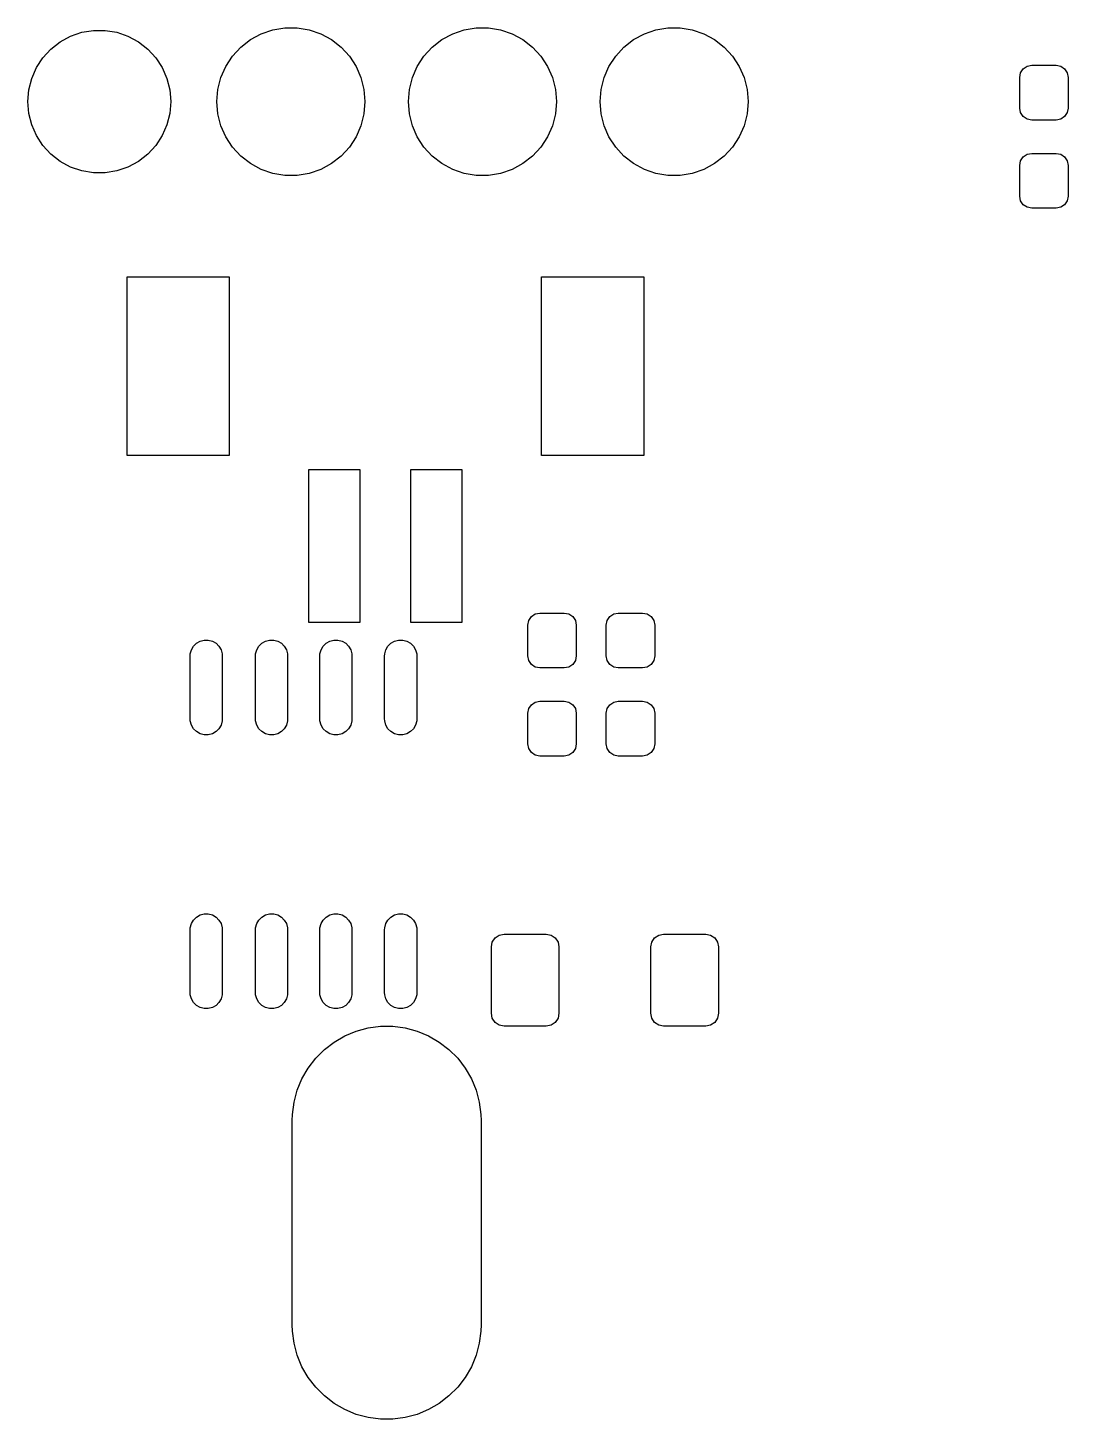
# Model space of a CAD drawing. Extents: x 281 to 540, y -238 to -79.
# Drawn here: x 308.2 to 328.58, y -134.36 to -107.11 of the extents above; entities that cross this region are included whole.
import ezdxf

# ---------------------------------------------------------------- set-up
doc = ezdxf.new("R2010")
doc.units = 0
doc.layers.add('BLACK', color=7, linetype='CONTINUOUS')

msp = doc.modelspace()

# ---------------------------------------------------------------- linework, layer by layer
at = {"layer": 'BLACK', "linetype": 'CONTINUOUS'}
for p, q in [((308.839273, -107.387967), (309.042626, -107.277917)), ((309.042626, -107.277917), (309.26132, -107.20284)), ((309.26132, -107.20284), (309.489389, -107.164782)), ((309.489389, -107.164782), (309.720611, -107.164782)), ((309.720611, -107.164782), (309.94868, -107.20284)), ((309.94868, -107.20284), (310.167374, -107.277917)), ((310.167374, -107.277917), (310.370727, -107.387967)), ((312.566925, -107.346109), (312.777542, -107.232129)), ((312.777542, -107.232129), (313.004046, -107.15437)), ((313.004046, -107.15437), (313.24026, -107.114952)), ((313.24026, -107.114952), (313.47974, -107.114952)), ((313.47974, -107.114952), (313.715954, -107.15437)), ((313.715954, -107.15437), (313.942458, -107.232129)), ((313.942458, -107.232129), (314.153075, -107.346109)), ((316.316925, -107.346109), (316.527542, -107.232129)), ((316.527542, -107.232129), (316.754046, -107.15437)), ((316.754046, -107.15437), (316.99026, -107.114952)), ((316.99026, -107.114952), (317.22974, -107.114952)), ((317.22974, -107.114952), (317.465954, -107.15437)), ((317.465954, -107.15437), (317.692458, -107.232129)), ((317.692458, -107.232129), (317.903075, -107.346109)), ((320.071925, -107.346109), (320.282542, -107.232129)), ((320.282542, -107.232129), (320.509046, -107.15437)), ((320.509046, -107.15437), (320.74526, -107.114952)), ((320.74526, -107.114952), (320.98474, -107.114952)), ((320.98474, -107.114952), (321.220954, -107.15437)), ((321.220954, -107.15437), (321.447458, -107.232129)), ((321.447458, -107.232129), (321.658075, -107.346109)), ((308.500203, -107.700102), (308.656806, -107.529987)), ((308.656806, -107.529987), (308.839273, -107.387967)), ((310.370727, -107.387967), (310.553194, -107.529987)), ((310.553194, -107.529987), (310.709797, -107.700102)), ((312.215746, -107.669392), (312.377942, -107.4932)), ((312.377942, -107.4932), (312.566925, -107.346109)), ((314.153075, -107.346109), (314.342058, -107.4932)), ((314.342058, -107.4932), (314.504254, -107.669392)), ((315.965746, -107.669392), (316.127942, -107.4932)), ((316.127942, -107.4932), (316.316925, -107.346109)), ((317.903075, -107.346109), (318.092058, -107.4932)), ((318.092058, -107.4932), (318.254254, -107.669392)), ((319.720746, -107.669392), (319.882942, -107.4932)), ((319.882942, -107.4932), (320.071925, -107.346109)), ((321.658075, -107.346109), (321.847058, -107.4932)), ((321.847058, -107.4932), (322.009254, -107.669392)), ((308.373737, -107.893674), (308.500203, -107.700102)), ((310.709797, -107.700102), (310.836263, -107.893674)), ((311.988565, -108.089186), (312.084763, -107.869876)), ((312.084763, -107.869876), (312.215746, -107.669392)), ((314.504254, -107.669392), (314.635237, -107.869876)), ((314.635237, -107.869876), (314.731435, -108.089186)), ((315.738565, -108.089186), (315.834763, -107.869876)), ((315.834763, -107.869876), (315.965746, -107.669392)), ((318.254254, -107.669392), (318.385237, -107.869876)), ((318.385237, -107.869876), (318.481435, -108.089186)), ((319.493565, -108.089186), (319.589763, -107.869876)), ((319.589763, -107.869876), (319.720746, -107.669392)), ((322.009254, -107.669392), (322.140237, -107.869876)), ((322.140237, -107.869876), (322.236435, -108.089186)), ((327.704562, -107.917062), (327.781613, -107.865579)), ((327.781613, -107.865579), (327.8725, -107.8475)), ((327.8725, -107.8475), (328.3475, -107.8475)), ((328.3475, -107.8475), (328.438387, -107.865579)), ((328.438387, -107.865579), (328.515438, -107.917062)), ((308.224094, -108.329568), (308.280856, -108.105421)), ((308.280856, -108.105421), (308.373737, -107.893674)), ((310.836263, -107.893674), (310.929144, -108.105421)), ((310.929144, -108.105421), (310.985906, -108.329568)), ((311.929776, -108.321338), (311.988565, -108.089186)), ((314.731435, -108.089186), (314.790224, -108.321338)), ((315.679776, -108.321338), (315.738565, -108.089186)), ((318.481435, -108.089186), (318.540224, -108.321338)), ((319.434776, -108.321338), (319.493565, -108.089186)), ((322.236435, -108.089186), (322.295224, -108.321338)), ((327.635, -108.085), (327.653079, -107.994113)), ((327.635, -108.685), (327.635, -108.085)), ((327.653079, -107.994113), (327.704562, -107.917062)), ((328.515438, -107.917062), (328.566921, -107.994113)), ((328.566921, -107.994113), (328.585, -108.085)), ((328.585, -108.085), (328.585, -108.685)), ((308.205, -108.56), (308.224094, -108.329568)), ((310.985906, -108.329568), (311.005, -108.56)), ((311.91, -108.56), (311.929776, -108.321338)), ((314.790224, -108.321338), (314.81, -108.56)), ((315.66, -108.56), (315.679776, -108.321338)), ((318.540224, -108.321338), (318.56, -108.56)), ((319.415, -108.56), (319.434776, -108.321338)), ((322.295224, -108.321338), (322.315, -108.56)), ((308.224094, -108.790432), (308.205, -108.56)), ((311.005, -108.56), (310.985906, -108.790432)), ((311.929776, -108.798662), (311.91, -108.56)), ((314.81, -108.56), (314.790224, -108.798662)), ((315.679776, -108.798662), (315.66, -108.56)), ((318.56, -108.56), (318.540224, -108.798662)), ((319.434776, -108.798662), (319.415, -108.56)), ((322.315, -108.56), (322.295224, -108.798662)), ((327.653079, -108.775887), (327.635, -108.685)), ((328.585, -108.685), (328.566921, -108.775887)), ((308.280856, -109.014579), (308.224094, -108.790432)), ((310.985906, -108.790432), (310.929144, -109.014579)), ((311.988565, -109.030814), (311.929776, -108.798662)), ((314.790224, -108.798662), (314.731435, -109.030814)), ((315.738565, -109.030814), (315.679776, -108.798662)), ((318.540224, -108.798662), (318.481435, -109.030814)), ((319.493565, -109.030814), (319.434776, -108.798662)), ((322.295224, -108.798662), (322.236435, -109.030814)), ((327.704562, -108.852938), (327.653079, -108.775887)), ((327.781613, -108.904421), (327.704562, -108.852938)), ((327.8725, -108.9225), (327.781613, -108.904421)), ((328.3475, -108.9225), (327.8725, -108.9225)), ((328.438387, -108.904421), (328.3475, -108.9225)), ((328.515438, -108.852938), (328.438387, -108.904421)), ((328.566921, -108.775887), (328.515438, -108.852938)), ((308.373737, -109.226326), (308.280856, -109.014579)), ((308.500203, -109.419898), (308.373737, -109.226326)), ((310.836263, -109.226326), (310.709797, -109.419898)), ((310.929144, -109.014579), (310.836263, -109.226326)), ((312.084763, -109.250124), (311.988565, -109.030814)), ((314.731435, -109.030814), (314.635237, -109.250124)), ((315.834763, -109.250124), (315.738565, -109.030814)), ((318.481435, -109.030814), (318.385237, -109.250124)), ((319.589763, -109.250124), (319.493565, -109.030814)), ((322.236435, -109.030814), (322.140237, -109.250124)), ((308.656806, -109.590013), (308.500203, -109.419898)), ((310.709797, -109.419898), (310.553194, -109.590013)), ((312.215746, -109.450608), (312.084763, -109.250124)), ((312.377942, -109.6268), (312.215746, -109.450608)), ((314.504254, -109.450608), (314.342058, -109.6268)), ((314.635237, -109.250124), (314.504254, -109.450608)), ((315.965746, -109.450608), (315.834763, -109.250124)), ((316.127942, -109.6268), (315.965746, -109.450608)), ((318.254254, -109.450608), (318.092058, -109.6268)), ((318.385237, -109.250124), (318.254254, -109.450608)), ((319.720746, -109.450608), (319.589763, -109.250124)), ((319.882942, -109.6268), (319.720746, -109.450608)), ((322.009254, -109.450608), (321.847058, -109.6268)), ((322.140237, -109.250124), (322.009254, -109.450608)), ((308.839273, -109.732033), (308.656806, -109.590013)), ((309.042626, -109.842083), (308.839273, -109.732033)), ((310.370727, -109.732033), (310.167374, -109.842083)), ((310.553194, -109.590013), (310.370727, -109.732033)), ((312.566925, -109.773891), (312.377942, -109.6268)), ((312.777542, -109.887871), (312.566925, -109.773891)), ((314.153075, -109.773891), (313.942458, -109.887871)), ((314.342058, -109.6268), (314.153075, -109.773891)), ((316.316925, -109.773891), (316.127942, -109.6268)), ((316.527542, -109.887871), (316.316925, -109.773891)), ((317.903075, -109.773891), (317.692458, -109.887871)), ((318.092058, -109.6268), (317.903075, -109.773891)), ((320.071925, -109.773891), (319.882942, -109.6268)), ((320.282542, -109.887871), (320.071925, -109.773891)), ((321.658075, -109.773891), (321.447458, -109.887871)), ((321.847058, -109.6268), (321.658075, -109.773891)), ((327.635, -109.81), (327.653079, -109.719113)), ((327.653079, -109.719113), (327.704562, -109.642062)), ((327.704562, -109.642062), (327.781613, -109.590579)), ((327.781613, -109.590579), (327.8725, -109.5725)), ((327.8725, -109.5725), (328.3475, -109.5725)), ((328.3475, -109.5725), (328.438387, -109.590579)), ((328.438387, -109.590579), (328.515438, -109.642062)), ((328.515438, -109.642062), (328.566921, -109.719113)), ((328.566921, -109.719113), (328.585, -109.81)), ((309.26132, -109.91716), (309.042626, -109.842083)), ((309.489389, -109.955218), (309.26132, -109.91716)), ((309.720611, -109.955218), (309.489389, -109.955218)), ((309.94868, -109.91716), (309.720611, -109.955218)), ((310.167374, -109.842083), (309.94868, -109.91716)), ((313.004046, -109.96563), (312.777542, -109.887871)), ((313.24026, -110.005048), (313.004046, -109.96563)), ((313.47974, -110.005048), (313.24026, -110.005048)), ((313.715954, -109.96563), (313.47974, -110.005048)), ((313.942458, -109.887871), (313.715954, -109.96563)), ((316.754046, -109.96563), (316.527542, -109.887871)), ((316.99026, -110.005048), (316.754046, -109.96563)), ((317.22974, -110.005048), (316.99026, -110.005048)), ((317.465954, -109.96563), (317.22974, -110.005048)), ((317.692458, -109.887871), (317.465954, -109.96563)), ((320.509046, -109.96563), (320.282542, -109.887871)), ((320.74526, -110.005048), (320.509046, -109.96563)), ((320.98474, -110.005048), (320.74526, -110.005048)), ((321.220954, -109.96563), (320.98474, -110.005048)), ((321.447458, -109.887871), (321.220954, -109.96563)), ((327.635, -110.41), (327.635, -109.81)), ((328.585, -109.81), (328.585, -110.41)), ((327.653079, -110.500887), (327.635, -110.41)), ((327.704562, -110.577938), (327.653079, -110.500887)), ((327.781613, -110.629421), (327.704562, -110.577938)), ((328.515438, -110.577938), (328.438387, -110.629421)), ((328.566921, -110.500887), (328.515438, -110.577938)), ((328.585, -110.41), (328.566921, -110.500887)), ((327.8725, -110.6475), (327.781613, -110.629421)), ((328.3475, -110.6475), (327.8725, -110.6475)), ((328.438387, -110.629421), (328.3475, -110.6475)), ((310.15, -115.49), (310.15, -111.99)), ((310.15, -111.99), (312.15, -111.99)), ((312.15, -111.99), (312.15, -115.49)), ((318.27, -115.49), (318.27, -111.99)), ((318.27, -111.99), (320.27, -111.99)), ((320.27, -111.99), (320.27, -115.49)), ((312.15, -115.49), (310.15, -115.49)), ((320.27, -115.49), (318.27, -115.49)), ((313.71, -118.76), (313.71, -115.76)), ((313.71, -115.76), (314.71, -115.76)), ((314.71, -115.76), (314.71, -118.76)), ((315.71, -118.76), (315.71, -115.76)), ((315.71, -115.76), (316.71, -115.76)), ((316.71, -115.76), (316.71, -118.76)), ((314.71, -118.76), (313.71, -118.76)), ((316.71, -118.76), (315.71, -118.76)), ((318, -118.81), (318.018079, -118.719113)), ((318.018079, -118.719113), (318.069562, -118.642062)), ((318.069562, -118.642062), (318.146613, -118.590579)), ((318.146613, -118.590579), (318.2375, -118.5725)), ((318.2375, -118.5725), (318.7125, -118.5725)), ((318.7125, -118.5725), (318.803387, -118.590579)), ((318.803387, -118.590579), (318.880438, -118.642062)), ((318.880438, -118.642062), (318.931921, -118.719113)), ((318.931921, -118.719113), (318.95, -118.81)), ((319.535, -118.81), (319.553079, -118.719113)), ((319.553079, -118.719113), (319.604562, -118.642062)), ((319.604562, -118.642062), (319.681613, -118.590579)), ((319.681613, -118.590579), (319.7725, -118.5725)), ((319.7725, -118.5725), (320.2475, -118.5725)), ((320.2475, -118.5725), (320.338387, -118.590579)), ((320.338387, -118.590579), (320.415438, -118.642062)), ((320.415438, -118.642062), (320.466921, -118.719113)), ((320.466921, -118.719113), (320.485, -118.81)), ((318, -119.41), (318, -118.81)), ((318.95, -118.81), (318.95, -119.41)), ((319.535, -119.41), (319.535, -118.81)), ((320.485, -118.81), (320.485, -119.41)), ((311.387695, -119.373884), (311.408978, -119.294455)), ((311.408978, -119.294455), (311.450094, -119.22324)), ((311.450094, -119.22324), (311.50824, -119.165094)), ((311.50824, -119.165094), (311.579455, -119.123978)), ((311.579455, -119.123978), (311.658884, -119.102695)), ((311.658884, -119.102695), (311.741116, -119.102695)), ((311.741116, -119.102695), (311.820545, -119.123978)), ((311.820545, -119.123978), (311.89176, -119.165094)), ((311.89176, -119.165094), (311.949906, -119.22324)), ((311.949906, -119.22324), (311.991022, -119.294455)), ((311.991022, -119.294455), (312.012305, -119.373884)), ((312.667695, -119.373884), (312.688978, -119.294455)), ((312.688978, -119.294455), (312.730094, -119.22324)), ((312.730094, -119.22324), (312.78824, -119.165094)), ((312.78824, -119.165094), (312.859455, -119.123978)), ((312.859455, -119.123978), (312.938884, -119.102695)), ((312.938884, -119.102695), (313.021116, -119.102695)), ((313.021116, -119.102695), (313.100545, -119.123978)), ((313.100545, -119.123978), (313.17176, -119.165094)), ((313.17176, -119.165094), (313.229906, -119.22324)), ((313.229906, -119.22324), (313.271022, -119.294455)), ((313.271022, -119.294455), (313.292305, -119.373884)), ((313.927695, -119.373884), (313.948978, -119.294455)), ((313.948978, -119.294455), (313.990094, -119.22324)), ((313.990094, -119.22324), (314.04824, -119.165094)), ((314.04824, -119.165094), (314.119455, -119.123978)), ((314.119455, -119.123978), (314.198884, -119.102695)), ((314.198884, -119.102695), (314.281116, -119.102695)), ((314.281116, -119.102695), (314.360545, -119.123978)), ((314.360545, -119.123978), (314.43176, -119.165094)), ((314.43176, -119.165094), (314.489906, -119.22324)), ((314.489906, -119.22324), (314.531022, -119.294455)), ((314.531022, -119.294455), (314.552305, -119.373884)), ((315.197695, -119.373884), (315.218978, -119.294455)), ((315.218978, -119.294455), (315.260094, -119.22324)), ((315.260094, -119.22324), (315.31824, -119.165094)), ((315.31824, -119.165094), (315.389455, -119.123978)), ((315.389455, -119.123978), (315.468884, -119.102695)), ((315.468884, -119.102695), (315.551116, -119.102695)), ((315.551116, -119.102695), (315.630545, -119.123978)), ((315.630545, -119.123978), (315.70176, -119.165094)), ((315.70176, -119.165094), (315.759906, -119.22324)), ((315.759906, -119.22324), (315.801022, -119.294455)), ((315.801022, -119.294455), (315.822305, -119.373884)), ((311.385, -119.415), (311.387695, -119.373884)), ((311.385, -120.645), (311.385, -119.415)), ((312.012305, -119.373884), (312.015, -119.415)), ((312.015, -119.415), (312.015, -120.645)), ((312.665, -119.415), (312.667695, -119.373884)), ((312.665, -120.645), (312.665, -119.415)), ((313.292305, -119.373884), (313.295, -119.415)), ((313.295, -119.415), (313.295, -120.645)), ((313.925, -119.415), (313.927695, -119.373884)), ((313.925, -120.645), (313.925, -119.415)), ((314.552305, -119.373884), (314.555, -119.415)), ((314.555, -119.415), (314.555, -120.645)), ((315.195, -119.415), (315.197695, -119.373884)), ((315.195, -120.645), (315.195, -119.415)), ((315.822305, -119.373884), (315.825, -119.415)), ((315.825, -119.415), (315.825, -120.645)), ((318.018079, -119.500887), (318, -119.41)), ((318.069562, -119.577938), (318.018079, -119.500887)), ((318.146613, -119.629421), (318.069562, -119.577938)), ((318.880438, -119.577938), (318.803387, -119.629421)), ((318.931921, -119.500887), (318.880438, -119.577938)), ((318.95, -119.41), (318.931921, -119.500887)), ((319.553079, -119.500887), (319.535, -119.41)), ((319.604562, -119.577938), (319.553079, -119.500887)), ((319.681613, -119.629421), (319.604562, -119.577938)), ((320.415438, -119.577938), (320.338387, -119.629421)), ((320.466921, -119.500887), (320.415438, -119.577938)), ((320.485, -119.41), (320.466921, -119.500887)), ((318.2375, -119.6475), (318.146613, -119.629421)), ((318.7125, -119.6475), (318.2375, -119.6475)), ((318.803387, -119.629421), (318.7125, -119.6475)), ((319.7725, -119.6475), (319.681613, -119.629421)), ((320.2475, -119.6475), (319.7725, -119.6475)), ((320.338387, -119.629421), (320.2475, -119.6475)), ((318.018079, -120.444113), (318.069562, -120.367062)), ((318.069562, -120.367062), (318.146613, -120.315579)), ((318.146613, -120.315579), (318.2375, -120.2975)), ((318.2375, -120.2975), (318.7125, -120.2975)), ((318.7125, -120.2975), (318.803387, -120.315579)), ((318.803387, -120.315579), (318.880438, -120.367062)), ((318.880438, -120.367062), (318.931921, -120.444113)), ((319.553079, -120.444113), (319.604562, -120.367062)), ((319.604562, -120.367062), (319.681613, -120.315579)), ((319.681613, -120.315579), (319.7725, -120.2975)), ((319.7725, -120.2975), (320.2475, -120.2975)), ((320.2475, -120.2975), (320.338387, -120.315579)), ((320.338387, -120.315579), (320.415438, -120.367062)), ((320.415438, -120.367062), (320.466921, -120.444113)), ((311.387695, -120.686116), (311.385, -120.645)), ((312.015, -120.645), (312.012305, -120.686116)), ((312.667695, -120.686116), (312.665, -120.645)), ((313.295, -120.645), (313.292305, -120.686116)), ((313.927695, -120.686116), (313.925, -120.645)), ((314.555, -120.645), (314.552305, -120.686116)), ((315.197695, -120.686116), (315.195, -120.645)), ((315.825, -120.645), (315.822305, -120.686116)), ((318, -120.535), (318.018079, -120.444113)), ((318, -121.135), (318, -120.535)), ((318.931921, -120.444113), (318.95, -120.535)), ((318.95, -120.535), (318.95, -121.135)), ((319.535, -120.535), (319.553079, -120.444113)), ((319.535, -121.135), (319.535, -120.535)), ((320.466921, -120.444113), (320.485, -120.535)), ((320.485, -120.535), (320.485, -121.135)), ((311.408978, -120.765545), (311.387695, -120.686116)), ((311.450094, -120.83676), (311.408978, -120.765545)), ((311.50824, -120.894906), (311.450094, -120.83676)), ((311.579455, -120.936022), (311.50824, -120.894906)), ((311.658884, -120.957305), (311.579455, -120.936022)), ((311.820545, -120.936022), (311.741116, -120.957305)), ((311.89176, -120.894906), (311.820545, -120.936022)), ((311.949906, -120.83676), (311.89176, -120.894906)), ((311.991022, -120.765545), (311.949906, -120.83676)), ((312.012305, -120.686116), (311.991022, -120.765545)), ((312.688978, -120.765545), (312.667695, -120.686116)), ((312.730094, -120.83676), (312.688978, -120.765545)), ((312.78824, -120.894906), (312.730094, -120.83676)), ((312.859455, -120.936022), (312.78824, -120.894906)), ((312.938884, -120.957305), (312.859455, -120.936022)), ((313.100545, -120.936022), (313.021116, -120.957305)), ((313.17176, -120.894906), (313.100545, -120.936022)), ((313.229906, -120.83676), (313.17176, -120.894906)), ((313.271022, -120.765545), (313.229906, -120.83676)), ((313.292305, -120.686116), (313.271022, -120.765545)), ((313.948978, -120.765545), (313.927695, -120.686116)), ((313.990094, -120.83676), (313.948978, -120.765545)), ((314.04824, -120.894906), (313.990094, -120.83676)), ((314.119455, -120.936022), (314.04824, -120.894906)), ((314.198884, -120.957305), (314.119455, -120.936022)), ((314.360545, -120.936022), (314.281116, -120.957305)), ((314.43176, -120.894906), (314.360545, -120.936022)), ((314.489906, -120.83676), (314.43176, -120.894906)), ((314.531022, -120.765545), (314.489906, -120.83676)), ((314.552305, -120.686116), (314.531022, -120.765545)), ((315.218978, -120.765545), (315.197695, -120.686116)), ((315.260094, -120.83676), (315.218978, -120.765545)), ((315.31824, -120.894906), (315.260094, -120.83676)), ((315.389455, -120.936022), (315.31824, -120.894906)), ((315.468884, -120.957305), (315.389455, -120.936022)), ((315.630545, -120.936022), (315.551116, -120.957305)), ((315.70176, -120.894906), (315.630545, -120.936022)), ((315.759906, -120.83676), (315.70176, -120.894906)), ((315.801022, -120.765545), (315.759906, -120.83676)), ((315.822305, -120.686116), (315.801022, -120.765545)), ((311.741116, -120.957305), (311.658884, -120.957305)), ((313.021116, -120.957305), (312.938884, -120.957305)), ((314.281116, -120.957305), (314.198884, -120.957305)), ((315.551116, -120.957305), (315.468884, -120.957305)), ((318.018079, -121.225887), (318, -121.135)), ((318.95, -121.135), (318.931921, -121.225887)), ((319.553079, -121.225887), (319.535, -121.135)), ((320.485, -121.135), (320.466921, -121.225887)), ((318.069562, -121.302938), (318.018079, -121.225887)), ((318.146613, -121.354421), (318.069562, -121.302938)), ((318.2375, -121.3725), (318.146613, -121.354421)), ((318.7125, -121.3725), (318.2375, -121.3725)), ((318.803387, -121.354421), (318.7125, -121.3725)), ((318.880438, -121.302938), (318.803387, -121.354421)), ((318.931921, -121.225887), (318.880438, -121.302938)), ((319.604562, -121.302938), (319.553079, -121.225887)), ((319.681613, -121.354421), (319.604562, -121.302938)), ((319.7725, -121.3725), (319.681613, -121.354421)), ((320.2475, -121.3725), (319.7725, -121.3725)), ((320.338387, -121.354421), (320.2475, -121.3725)), ((320.415438, -121.302938), (320.338387, -121.354421)), ((320.466921, -121.225887), (320.415438, -121.302938)), ((311.50824, -124.525094), (311.579455, -124.483978)), ((311.579455, -124.483978), (311.658884, -124.462695)), ((311.658884, -124.462695), (311.741116, -124.462695)), ((311.741116, -124.462695), (311.820545, -124.483978)), ((311.820545, -124.483978), (311.89176, -124.525094)), ((312.78824, -124.525094), (312.859455, -124.483978)), ((312.859455, -124.483978), (312.938884, -124.462695)), ((312.938884, -124.462695), (313.021116, -124.462695)), ((313.021116, -124.462695), (313.100545, -124.483978)), ((313.100545, -124.483978), (313.17176, -124.525094)), ((314.04824, -124.525094), (314.119455, -124.483978)), ((314.119455, -124.483978), (314.198884, -124.462695)), ((314.198884, -124.462695), (314.281116, -124.462695)), ((314.281116, -124.462695), (314.360545, -124.483978)), ((314.360545, -124.483978), (314.43176, -124.525094)), ((315.31824, -124.525094), (315.389455, -124.483978)), ((315.389455, -124.483978), (315.468884, -124.462695)), ((315.468884, -124.462695), (315.551116, -124.462695)), ((315.551116, -124.462695), (315.630545, -124.483978)), ((315.630545, -124.483978), (315.70176, -124.525094)), ((311.385, -124.775), (311.387695, -124.733884)), ((311.387695, -124.733884), (311.408978, -124.654455)), ((311.408978, -124.654455), (311.450094, -124.58324)), ((311.450094, -124.58324), (311.50824, -124.525094)), ((311.89176, -124.525094), (311.949906, -124.58324)), ((311.949906, -124.58324), (311.991022, -124.654455)), ((311.991022, -124.654455), (312.012305, -124.733884)), ((312.012305, -124.733884), (312.015, -124.775)), ((312.665, -124.775), (312.667695, -124.733884)), ((312.667695, -124.733884), (312.688978, -124.654455)), ((312.688978, -124.654455), (312.730094, -124.58324)), ((312.730094, -124.58324), (312.78824, -124.525094)), ((313.17176, -124.525094), (313.229906, -124.58324)), ((313.229906, -124.58324), (313.271022, -124.654455)), ((313.271022, -124.654455), (313.292305, -124.733884)), ((313.292305, -124.733884), (313.295, -124.775)), ((313.925, -124.775), (313.927695, -124.733884)), ((313.927695, -124.733884), (313.948978, -124.654455)), ((313.948978, -124.654455), (313.990094, -124.58324)), ((313.990094, -124.58324), (314.04824, -124.525094)), ((314.43176, -124.525094), (314.489906, -124.58324)), ((314.489906, -124.58324), (314.531022, -124.654455)), ((314.531022, -124.654455), (314.552305, -124.733884)), ((314.552305, -124.733884), (314.555, -124.775)), ((315.195, -124.775), (315.197695, -124.733884)), ((315.197695, -124.733884), (315.218978, -124.654455)), ((315.218978, -124.654455), (315.260094, -124.58324)), ((315.260094, -124.58324), (315.31824, -124.525094)), ((315.70176, -124.525094), (315.759906, -124.58324)), ((315.759906, -124.58324), (315.801022, -124.654455)), ((315.801022, -124.654455), (315.822305, -124.733884)), ((315.822305, -124.733884), (315.825, -124.775)), ((311.385, -126.005), (311.385, -124.775)), ((312.015, -124.775), (312.015, -126.005)), ((312.665, -126.005), (312.665, -124.775)), ((313.295, -124.775), (313.295, -126.005)), ((313.925, -126.005), (313.925, -124.775)), ((314.555, -124.775), (314.555, -126.005)), ((315.195, -126.005), (315.195, -124.775)), ((315.825, -124.775), (315.825, -126.005)), ((317.285, -125.11), (317.30403, -125.014329)), ((317.30403, -125.014329), (317.358223, -124.933223)), ((317.358223, -124.933223), (317.439329, -124.87903)), ((317.439329, -124.87903), (317.535, -124.86)), ((317.535, -124.86), (318.36, -124.86)), ((318.36, -124.86), (318.455671, -124.87903)), ((318.455671, -124.87903), (318.536777, -124.933223)), ((318.536777, -124.933223), (318.59097, -125.014329)), ((318.59097, -125.014329), (318.61, -125.11)), ((320.41, -125.11), (320.42903, -125.014329)), ((320.42903, -125.014329), (320.483223, -124.933223)), ((320.483223, -124.933223), (320.564329, -124.87903)), ((320.564329, -124.87903), (320.66, -124.86)), ((320.66, -124.86), (321.485, -124.86)), ((321.485, -124.86), (321.580671, -124.87903)), ((321.580671, -124.87903), (321.661777, -124.933223)), ((321.661777, -124.933223), (321.71597, -125.014329)), ((321.71597, -125.014329), (321.735, -125.11)), ((317.285, -126.41), (317.285, -125.11)), ((318.61, -125.11), (318.61, -126.41)), ((320.41, -126.41), (320.41, -125.11)), ((321.735, -125.11), (321.735, -126.41)), ((311.387695, -126.046116), (311.385, -126.005)), ((311.408978, -126.125545), (311.387695, -126.046116)), ((311.450094, -126.19676), (311.408978, -126.125545)), ((311.991022, -126.125545), (311.949906, -126.19676)), ((312.012305, -126.046116), (311.991022, -126.125545)), ((312.015, -126.005), (312.012305, -126.046116)), ((312.667695, -126.046116), (312.665, -126.005)), ((312.688978, -126.125545), (312.667695, -126.046116)), ((312.730094, -126.19676), (312.688978, -126.125545)), ((313.271022, -126.125545), (313.229906, -126.19676)), ((313.292305, -126.046116), (313.271022, -126.125545)), ((313.295, -126.005), (313.292305, -126.046116)), ((313.927695, -126.046116), (313.925, -126.005)), ((313.948978, -126.125545), (313.927695, -126.046116)), ((313.990094, -126.19676), (313.948978, -126.125545)), ((314.531022, -126.125545), (314.489906, -126.19676)), ((314.552305, -126.046116), (314.531022, -126.125545)), ((314.555, -126.005), (314.552305, -126.046116)), ((315.197695, -126.046116), (315.195, -126.005)), ((315.218978, -126.125545), (315.197695, -126.046116)), ((315.260094, -126.19676), (315.218978, -126.125545)), ((315.801022, -126.125545), (315.759906, -126.19676)), ((315.822305, -126.046116), (315.801022, -126.125545)), ((315.825, -126.005), (315.822305, -126.046116)), ((311.50824, -126.254906), (311.450094, -126.19676)), ((311.579455, -126.296022), (311.50824, -126.254906)), ((311.658884, -126.317305), (311.579455, -126.296022)), ((311.741116, -126.317305), (311.658884, -126.317305)), ((311.820545, -126.296022), (311.741116, -126.317305)), ((311.89176, -126.254906), (311.820545, -126.296022)), ((311.949906, -126.19676), (311.89176, -126.254906)), ((312.78824, -126.254906), (312.730094, -126.19676)), ((312.859455, -126.296022), (312.78824, -126.254906)), ((312.938884, -126.317305), (312.859455, -126.296022)), ((313.021116, -126.317305), (312.938884, -126.317305)), ((313.100545, -126.296022), (313.021116, -126.317305)), ((313.17176, -126.254906), (313.100545, -126.296022)), ((313.229906, -126.19676), (313.17176, -126.254906)), ((314.04824, -126.254906), (313.990094, -126.19676)), ((314.119455, -126.296022), (314.04824, -126.254906)), ((314.198884, -126.317305), (314.119455, -126.296022)), ((314.281116, -126.317305), (314.198884, -126.317305)), ((314.360545, -126.296022), (314.281116, -126.317305)), ((314.43176, -126.254906), (314.360545, -126.296022)), ((314.489906, -126.19676), (314.43176, -126.254906)), ((315.31824, -126.254906), (315.260094, -126.19676)), ((315.389455, -126.296022), (315.31824, -126.254906)), ((315.468884, -126.317305), (315.389455, -126.296022)), ((315.551116, -126.317305), (315.468884, -126.317305)), ((315.630545, -126.296022), (315.551116, -126.317305)), ((315.70176, -126.254906), (315.630545, -126.296022)), ((315.759906, -126.19676), (315.70176, -126.254906)), ((314.874083, -126.695547), (315.114004, -126.663961)), ((315.114004, -126.663961), (315.355996, -126.663961)), ((315.355996, -126.663961), (315.595917, -126.695547)), ((317.30403, -126.505671), (317.285, -126.41)), ((317.358223, -126.586777), (317.30403, -126.505671)), ((317.439329, -126.64097), (317.358223, -126.586777)), ((317.535, -126.66), (317.439329, -126.64097)), ((318.36, -126.66), (317.535, -126.66)), ((318.455671, -126.64097), (318.36, -126.66)), ((318.536777, -126.586777), (318.455671, -126.64097)), ((318.59097, -126.505671), (318.536777, -126.586777)), ((318.61, -126.41), (318.59097, -126.505671)), ((320.42903, -126.505671), (320.41, -126.41)), ((320.483223, -126.586777), (320.42903, -126.505671)), ((320.564329, -126.64097), (320.483223, -126.586777)), ((320.66, -126.66), (320.564329, -126.64097)), ((321.485, -126.66), (320.66, -126.66)), ((321.580671, -126.64097), (321.485, -126.66)), ((321.661777, -126.586777), (321.580671, -126.64097)), ((321.71597, -126.505671), (321.661777, -126.586777)), ((321.735, -126.41), (321.71597, -126.505671)), ((314.207195, -126.971781), (314.416766, -126.850785)), ((314.416766, -126.850785), (314.640337, -126.758179)), ((314.640337, -126.758179), (314.874083, -126.695547)), ((315.595917, -126.695547), (315.829663, -126.758179)), ((315.829663, -126.758179), (316.053234, -126.850785)), ((316.053234, -126.850785), (316.262805, -126.971781)), ((313.844096, -127.29021), (314.01521, -127.119096)), ((314.01521, -127.119096), (314.207195, -126.971781)), ((316.262805, -126.971781), (316.45479, -127.119096)), ((316.45479, -127.119096), (316.625904, -127.29021)), ((313.575785, -127.691766), (313.696781, -127.482195)), ((313.696781, -127.482195), (313.844096, -127.29021)), ((316.625904, -127.29021), (316.773219, -127.482195)), ((316.773219, -127.482195), (316.894215, -127.691766)), ((313.483179, -127.915337), (313.575785, -127.691766)), ((316.894215, -127.691766), (316.986821, -127.915337)), ((313.420547, -128.149083), (313.483179, -127.915337)), ((316.986821, -127.915337), (317.049453, -128.149083)), ((313.388961, -128.389004), (313.420547, -128.149083)), ((317.049453, -128.149083), (317.081039, -128.389004)), ((313.385, -128.51), (313.388961, -128.389004)), ((313.385, -132.51), (313.385, -128.51)), ((317.081039, -128.389004), (317.085, -128.51)), ((317.085, -128.51), (317.085, -132.51)), ((313.388961, -132.630996), (313.385, -132.51)), ((313.420547, -132.870917), (313.388961, -132.630996)), ((317.081039, -132.630996), (317.049453, -132.870917)), ((317.085, -132.51), (317.081039, -132.630996)), ((313.483179, -133.104663), (313.420547, -132.870917)), ((317.049453, -132.870917), (316.986821, -133.104663)), ((313.575785, -133.328234), (313.483179, -133.104663)), ((316.986821, -133.104663), (316.894215, -133.328234)), ((313.696781, -133.537805), (313.575785, -133.328234)), ((316.894215, -133.328234), (316.773219, -133.537805)), ((313.844096, -133.72979), (313.696781, -133.537805)), ((314.01521, -133.900904), (313.844096, -133.72979)), ((316.625904, -133.72979), (316.45479, -133.900904)), ((316.773219, -133.537805), (316.625904, -133.72979)), ((314.207195, -134.048219), (314.01521, -133.900904)), ((316.45479, -133.900904), (316.262805, -134.048219)), ((314.416766, -134.169215), (314.207195, -134.048219)), ((314.640337, -134.261821), (314.416766, -134.169215)), ((314.874083, -134.324453), (314.640337, -134.261821)), ((315.829663, -134.261821), (315.595917, -134.324453)), ((316.053234, -134.169215), (315.829663, -134.261821)), ((316.262805, -134.048219), (316.053234, -134.169215)), ((315.114004, -134.356039), (314.874083, -134.324453)), ((315.355996, -134.356039), (315.114004, -134.356039)), ((315.595917, -134.324453), (315.355996, -134.356039))]:
    msp.add_line(p, q, dxfattribs=at)

doc.saveas('drawing.dxf')
